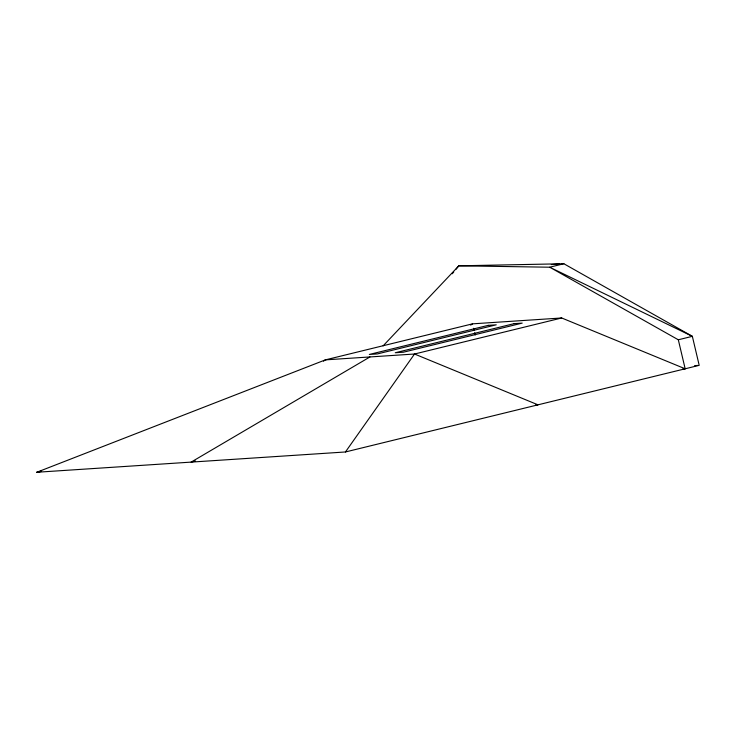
<?xml version="1.0" encoding="UTF-8"?>
<svg xmlns="http://www.w3.org/2000/svg" width="736" height="736" viewBox="0 0 736 736"><rect width="100%" height="100%" fill="white"/><g stroke="black" fill="none" stroke-linecap="round" stroke-linejoin="round"><path stroke-width="1.1" d="M561.706 317.98L472.558 323.84L325.376 359.876L36.8 472.254L345.442 451.968L414.524 354.016L561.706 317.98L685.17 368.791L699.2 365.332L692.346 336.324L563.859 263.746L458.841 265.816L383.088 345.883M452.29 273.746L453.744 271.989M455.934 269.339L458.841 265.816L549.7 267.214L563.859 263.746M323.472 361.164L325.376 359.876L414.524 354.016L537.988 404.828L535.698 404.975M470.663 325.128L472.558 323.84M369.95 356.951L191.121 462.116L195.574 461.021M678.316 339.784L692.346 336.324L549.7 267.214L678.316 339.784L685.17 368.791L345.442 451.968M41.253 471.16L36.8 472.254L41.308 471.445M551.282 264.574L559.286 264.049M694.609 365.636L698.05 365.415M682.879 368.938L685.17 368.791M473.616 328.302L474.14 330.538M474.674 332.764L475.198 335M488.216 325.349L369.343 354.448L377.384 353.924L496.248 324.815L488.216 325.349M514.17 323.638L395.26 352.746L403.337 352.222L522.21 323.113L514.17 323.638"/></g></svg>
